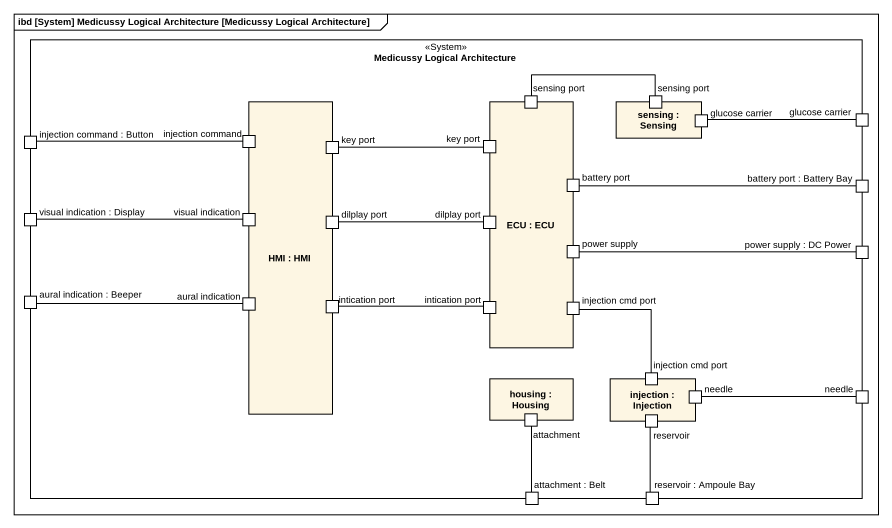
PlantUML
@startuml
mainframe ibd [System] Medicussy Logical Architecture [Medicussy Logical Architecture]
rectangle "Medicussy Logical Architecture" as Medicussy_Logical <<System>> {
  rectangle "HMI : HMI" as HMI {
    port "injection command" as injection_command #FFFFFF
    port "key port" as key_port #FFFFFF
    port "visual indication" as visual_indication #FFFFFF
    port "dilplay port" as dilplay_port #FFFFFF
    port "aural indication" as aural_indication #FFFFFF
    port "intication port" as intication_port #FFFFFF
  }
  rectangle "ECU : ECU" as ECU {
    port "sensing port" as sensing_port #FFFFFF
    port "key port" as key_port_2 #FFFFFF
    port "battery port" as battery_port #FFFFFF
    port "dilplay port" as dilplay_port_2 #FFFFFF
    port "power supply" as power_supply #FFFFFF
    port "intication port" as intication_port_2 #FFFFFF
    port "injection cmd port" as injection_cmd_port #FFFFFF
  }
  rectangle "sensing : Sensing" as sensing {
    port "sensing port" as sensing_port_2 #FFFFFF
    port "glucose carrier" as glucose_carrier #FFFFFF
  }
  port "glucose carrier" as glucose_carrier_2 #FFFFFF
  port "injection command : Button" as injection_command_Button #FFFFFF
  port "battery port : Battery Bay" as battery_port_Battery_Bay #FFFFFF
  port "visual indication : Display" as visual_indication_Display #FFFFFF
  port "power supply : DC Power" as power_supply_DC_Power #FFFFFF
  port "aural indication : Beeper" as aural_indication_Beeper #FFFFFF
  rectangle "housing : Housing" as housing {
    port attachment #FFFFFF
  }
  rectangle "injection : Injection" as injection {
    port "injection cmd port" as injection_cmd_port_2 #FFFFFF
    port needle #FFFFFF
    port reservoir #FFFFFF
  }
  port "needle" as needle_2 #FFFFFF
  port "attachment : Belt" as attachment_Belt #FFFFFF
  port "reservoir : Ampoule Bay" as reservoir_Ampoule_Bay #FFFFFF
}
sensing_port -right- sensing_port_2
glucose_carrier -right- glucose_carrier_2
injection_command_Button -right- injection_command
key_port_2 -left- key_port
battery_port -right- battery_port_Battery_Bay
visual_indication_Display -right- visual_indication
dilplay_port_2 -left- dilplay_port
power_supply -right- power_supply_DC_Power
aural_indication_Beeper -right- aural_indication
intication_port_2 -left- intication_port
injection_cmd_port -- injection_cmd_port_2
needle -right- needle_2
attachment -- attachment_Belt
reservoir -- reservoir_Ampoule_Bay
@enduml
